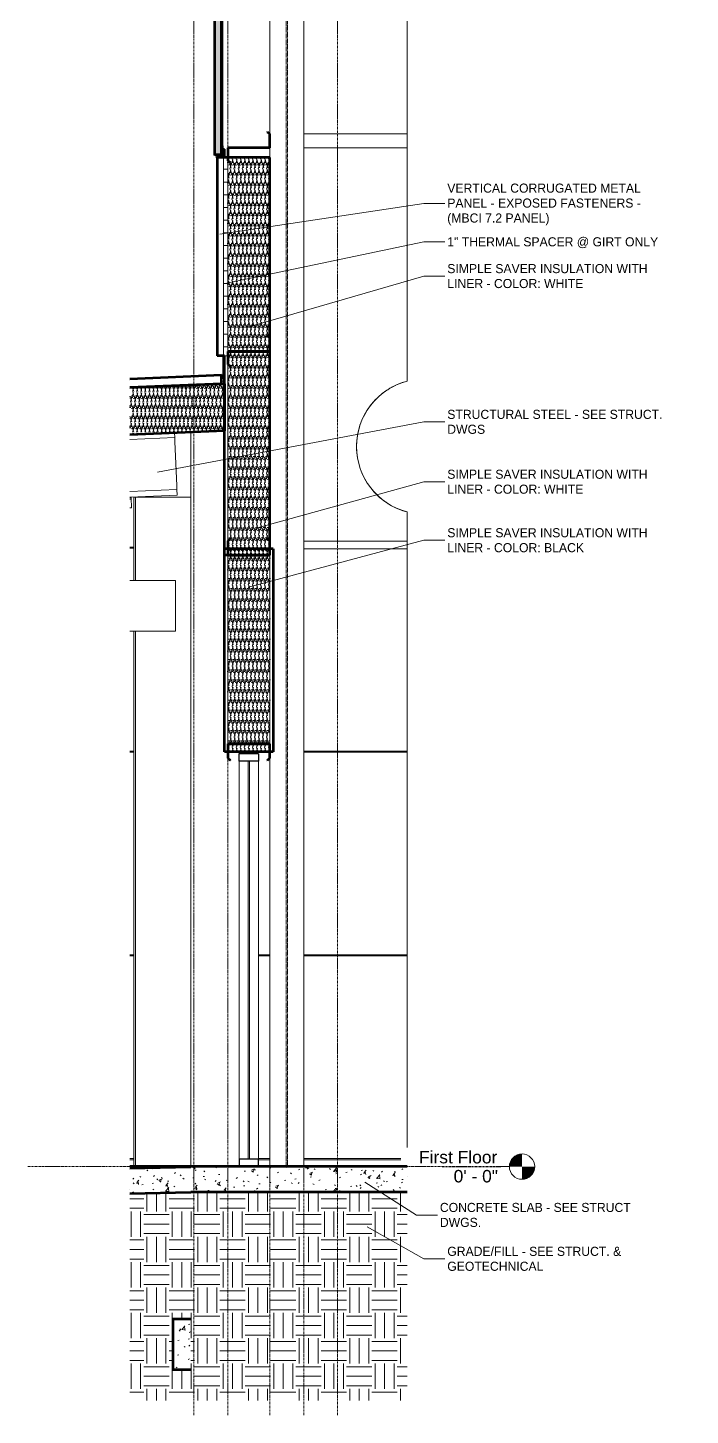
# Model space of a CAD drawing. Header units: inches. Extents: x 22734 to 24067, y -82 to 484.
# Drawn here: x 22734.1 to 22890.9, y -58.9 to 269.7 of the extents above; entities that cross this region are included whole.
import ezdxf

# ---------------------------------------------------------------- set-up
doc = ezdxf.new("R2010")
doc.units = ezdxf.units.IN
doc.header["$MEASUREMENT"] = 0
doc.linetypes.add('Grid Line 1_2_', pattern=[0.875, 0.5, -0.125, 0.125, -0.125])
doc.linetypes.add('Hidden 1_8_', pattern=[0.1875, 0.125, -0.0625])
for name, color, linetype, lineweight in [('A-ANNO-IDEN', 131, 'Continuous', 9), ('A-CLNG', 13, 'Continuous', 18), ('A-CLNG-PATT', 13, 'Continuous', 70), ('A-FLOR', 192, 'Continuous', 18), ('A-FLOR-LEVL', 51, 'Continuous', 9), ('A-FLOR-PATT', 8, 'Continuous', 70), ('A-GLAZ-CURT', 52, 'Continuous', 9), ('A-GLAZ-CWMG', 51, 'Continuous', 9), ('A-ROOF', 132, 'Continuous', 18), ('A-WALL', 113, 'Continuous', 18), ('A-WALL-PATT', 111, 'Continuous', 70), ('C-TOPO', 7, 'Continuous', 9), ('I-WALL', 2, 'Continuous', 18), ('M-HVAC-DUCT', 70, 'Continuous', 9), ('S-BEAM', 12, 'Continuous', 9), ('S-COLS', 52, 'Continuous', 9), ('S-FNDN', 32, 'Continuous', 18), ('S-GRID', 1, 'Continuous', 9)]:
    doc.layers.add(name, color=color, linetype=linetype, lineweight=lineweight)
doc.styles.add('Arial', font='arial.ttf', dxfattribs={"height": 2.950599})
doc.styles.add('Century Gothic', font='GOTHIC.TTF', dxfattribs={"height": 2.155668})
pattern_1 = [(50, (19413.524, 104.131), (6.8859965, -0.602097), [0.72, -7.92]), (355, (19413.524, 104.131), (-1.331756, 7.220547), [0.576, -6.336]), (100.451, (19414.098, 104.081), (5.553629, 6.618191), [0.612, -6.731]), (46.184, (19413.524, 106.051), (10.245642, -1.588925), [1.08, -11.88]), (96.636, (19414.378, 105.918), (8.97244, 9.351518), [0.918, -10.096]), (351.184, (19413.524, 106.051), (8.9732, 9.35123), [0.864, -9.504]), (21, (19414.484, 105.571), (5.730726, -3.865003), [0.72, -7.92]), (326, (19414.484, 105.571), (2.33581, 6.96088), [0.576, -6.336]), (71.451, (19414.962, 105.249), (8.065876, 3.095948), [0.612, -6.731]), (37.5, (19413.524, 104.131), (0.116866, 3.1954784), [0.317, -5.942, 0.317, -6.115, -6.36]), (37.5, (19413.524, 104.131), (0.116866, 3.1954784), [-12.691, 0.317, -6.043]), (7.5, (19413.524, 104.131), (2.52543, 3.7860247), [0.317, -3.35, 0.317, -5.798, -2.424]), (7.5, (19413.524, 104.131), (2.52543, 3.7860247), [-9.782, 0.317, -2.107]), (327.5, (19411.383, 104.131), (5.1243685, -0.2161763), [0.317, -2.083, 0.317, -7.171, -9.936]), (327.5, (19411.383, 104.131), (5.1243685, -0.2161763), [-9.888, 0.317, -9.619]), (317.5, (19410.423, 104.131), (5.598326, 0.96141), [0.317, -2.803, 0.317, -4.656, -7.056]), (317.5, (19410.423, 104.131), (5.598326, 0.96141), [-8.093, 0.317, -6.739])]
pattern_2 = [(45, (19413.524, 104.131), (-2.3758788, 2.3758788), []), (45, (19413.524, 107.731), (-2.3758788, 2.3758788), [])]
pattern_3 = [(0, (19413.524, 104.131), (6, 6), [6, -6]), (0, (19413.524, 106.381), (6, 6), [6, -6]), (0, (19413.524, 108.631), (6, 6), [6, -6]), (90, (19414.274, 109.381), (-6, 6), [6, -6]), (90, (19416.524, 109.381), (-6, 6), [6, -6]), (90, (19418.774, 109.381), (-6, 6), [6, -6])]
pattern_4 = [(161.57, (19413.644, 104.251), (-0.960383694, -0.00039918), [0, -6.83, 0.758, 0]), (18.43, (19413.404, 104.251), (-0.960383694, 0.00039918), [0, -6.83, 0.758, 0]), (108.43, (19413.644, 104.251), (0.479510182, -2.400526398), [2.276, -5.312]), (71.57, (19413.404, 104.251), (0.479510182, 2.400526398), [2.276, -5.312])]

# ---------------------------------------------------------------- blocks, each defined once
blk = doc.blocks.new('Struct_Xcel_Sports Complex_rvt-1-Wall Section - Fieldhouse - West Wall _ Polycarbonate')
at = {"layer": 'A-FLOR-PATT', "lineweight": 9}
h = blk.add_hatch(dxfattribs=at)
h.set_pattern_fill('FP_9', style=0, pattern_type=2)
h.set_pattern_definition(pattern_1)
h.paths.add_polyline_path([(22823.86, -6), (22823.86, 0), (22772.64, 0), (22772.64, -6), (22791.06, -6)], flags=0)
h = blk.add_hatch(dxfattribs=at)
h.set_pattern_fill('FP_9', style=0, pattern_type=2)
h.set_pattern_definition(pattern_1)
h.paths.add_polyline_path([(22758.25, -6.32), (22772.64, -6.02), (22772.64, -0.02), (22758.25, -0.32), (22758.25, -6.02)], flags=0)
at = {"layer": 'S-FNDN', "lineweight": 9}
h = blk.add_hatch(dxfattribs=at)
h.set_pattern_fill('FP_9', color=256, style=0, pattern_type=2)
h.set_pattern_definition(pattern_1)
h.paths.add_polyline_path([(22772.64, -48), (22772.64, -36), (22768.39, -36), (22768.39, -48)], flags=0)
at = {"layer": 'A-FLOR', "color": 250, "lineweight": 70}
for p, q in [((22758.25, -0.32), (22772.64, -0.02)), ((22823.86, 0), (22772.64, 0)), ((22758.25, -6.32), (22772.64, -6.02)), ((22823.86, -6), (22772.64, -6))]:
    blk.add_line(p, q, dxfattribs=at)
at = {"layer": 'S-FNDN', "color": 250, "lineweight": 70}
for p, q in [((22768.39, -36), (22772.64, -36)), ((22768.39, -36), (22768.39, -48)), ((22768.39, -48), (22772.64, -48))]:
    blk.add_line(p, q, dxfattribs=at)
blk = doc.blocks.new('Girt_C - 10_D-1401750-Wall Section - Fieldhouse - West Wall _ Polycarbonate')
at = {"layer": 'S-BEAM'}
h = blk.add_hatch(dxfattribs=at)
h.set_pattern_fill('FP_1', color=256, style=0, pattern_type=2)
h.set_pattern_definition(pattern_2)
h.paths.add_polyline_path([(22781.97, 96.2), (22782.04, 96.28), (22781.5, 96.73), (22781.5, 100), (22781.51, 100.03), (22781.54, 100.06), (22781.58, 100.07), (22791.24, 100.06), (22791.27, 100.03), (22791.28, 100), (22791.28, 96.73), (22790.75, 96.28), (22790.82, 96.2), (22791.39, 96.68), (22791.39, 99.99), (22791.38, 100.06), (22791.34, 100.12), (22791.27, 100.17), (22791.2, 100.18), (22781.58, 100.18), (22781.48, 100.15), (22781.42, 100.09), (22781.39, 99.99), (22781.39, 96.68)], flags=0)
at = {"layer": 'S-BEAM', "lineweight": 50}
for p, q in [((22781.39, 99.99), (22781.39, 96.68)), ((22781.5, 96.73), (22781.5, 100)), ((22791.2, 100.18), (22781.58, 100.18)), ((22781.58, 100.07), (22791.2, 100.07)), ((22791.28, 100), (22791.28, 96.73)), ((22791.39, 96.68), (22791.39, 99.99)), ((22781.39, 96.68), (22781.97, 96.2)), ((22781.5, 96.73), (22782.04, 96.28)), ((22781.97, 96.2), (22782.04, 96.28)), ((22791.28, 96.73), (22790.75, 96.28)), ((22790.75, 96.28), (22790.82, 96.2)), ((22791.39, 96.68), (22790.82, 96.2))]:
    blk.add_line(p, q, dxfattribs=at)
for centre, radius, start, end in [((22781.58, 99.99), 0.188, 90, 180), ((22781.58, 99.99), 0.0782, 90, 176.9576), ((22791.2, 99.99), 0.188, 0, 90), ((22791.2, 99.99), 0.0782, 2.1227, 90)]:
    blk.add_arc(centre, radius, start, end, dxfattribs=at)
blk = doc.blocks.new('W-Wide Flange - 1_-5_-1401438-Wall Section - Fieldhouse - West Wall _ Polycarbonate')
at = {"layer": 'S-BEAM'}
for p, q in [((22758.24, 172.16), (22768.86, 172.6)), ((22768.82, 173.71), (22768.86, 172.6)), ((22768.86, 172.6), (22768.9, 171.72)), ((22768.9, 171.72), (22769.34, 161.22)), ((22769.34, 161.22), (22769.38, 160.34)), ((22758.24, 159.87), (22769.38, 160.34)), ((22758.24, 158.51), (22769.43, 158.98)), ((22769.38, 160.34), (22769.43, 158.98))]:
    blk.add_line(p, q, dxfattribs=at)
blk = doc.blocks.new('W-Wide Flange-Column - B1_G-1528735-Wall Section - Fieldhouse - West Wall _ Polycarbonate')
at = {"layer": 'S-COLS', "linetype": 'Hidden 1_8_'}
for p, q in [((22795.23, 0), (22795.23, 383.47)), ((22795.55, 383.47), (22795.55, 0))]:
    blk.add_line(p, q, dxfattribs=at)
blk = doc.blocks.new('Girt_Z - 10_D-1516133-Wall Section - Fieldhouse - West Wall _ Polycarbonate')
at = {"layer": 'S-BEAM'}
for p, q in [((22799.39, 148.06), (22823.86, 148.06)), ((22823.86, 148.06), (22823.86, 146.25))]:
    blk.add_line(p, q, dxfattribs=at)
blk = doc.blocks.new('Girt_Z - 10_D-1223956-Wall Section - Fieldhouse - West Wall _ Polycarbonate')
at = {"layer": 'S-BEAM'}
for p, q in [((22799.39, 244.56), (22823.86, 244.56)), ((22823.86, 244.56), (22823.86, 241.19)), ((22799.39, 241.19), (22823.86, 241.19))]:
    blk.add_line(p, q, dxfattribs=at)
blk = doc.blocks.new('Girt_C - 10_D-1401751-Wall Section - Fieldhouse - West Wall _ Polycarbonate')
at = {"layer": 'S-BEAM', "lineweight": 50}
for p, q in [((22781.39, 148.19), (22781.97, 148.67)), ((22781.39, 144.88), (22781.39, 148.19)), ((22781.5, 148.14), (22782.04, 148.59)), ((22781.5, 148.14), (22781.5, 144.87)), ((22781.97, 148.67), (22782.04, 148.59)), ((22790.75, 148.59), (22790.82, 148.67)), ((22791.28, 148.14), (22790.75, 148.59)), ((22791.39, 148.19), (22790.82, 148.67)), ((22791.28, 144.87), (22791.28, 148.14)), ((22791.39, 148.19), (22791.39, 144.88)), ((22781.58, 144.8), (22791.2, 144.8)), ((22791.2, 144.69), (22781.58, 144.69))]:
    blk.add_line(p, q, dxfattribs=at)
for centre, radius, start, end in [((22781.58, 144.88), 0.188, 180, 270), ((22781.58, 144.88), 0.0782, 183.0424, 270), ((22791.2, 144.88), 0.188, 270, 0), ((22791.2, 144.88), 0.0782, 270, 357.8773)]:
    blk.add_arc(centre, radius, start, end, dxfattribs=at)
blk = doc.blocks.new('Girt_Z - 10_D-1255199-Wall Section - Fieldhouse - West Wall _ Polycarbonate')
at = {"layer": 'S-BEAM', "lineweight": 50}
for p, q in [((22790.74, 196.71), (22790.81, 196.79)), ((22791.28, 196.26), (22790.74, 196.71)), ((22790.81, 196.79), (22791.39, 196.31)), ((22791.28, 193.12), (22791.28, 196.26)), ((22791.39, 196.31), (22791.39, 192.94)), ((22781.39, 189.92), (22781.39, 192.86)), ((22781.5, 192.86), (22781.5, 189.97)), ((22781.58, 193.05), (22791.2, 193.05)), ((22791.39, 192.94), (22781.58, 192.94)), ((22781.39, 189.92), (22781.96, 189.44)), ((22781.5, 189.97), (22782.03, 189.52)), ((22782.03, 189.52), (22781.96, 189.44))]:
    blk.add_line(p, q, dxfattribs=at)
for centre, radius, start, end in [((22781.58, 192.86), 0.188, 90, 180), ((22781.58, 192.86), 0.0782, 90, 177.8773), ((22791.2, 193.13), 0.0782, 270, 356.9576)]:
    blk.add_arc(centre, radius, start, end, dxfattribs=at)
blk = doc.blocks.new('Girt_Z - 10_D-1254871-Wall Section - Fieldhouse - West Wall _ Polycarbonate')
at = {"layer": 'S-BEAM'}
h = blk.add_hatch(dxfattribs=at)
h.set_pattern_fill('FP_1', color=256, style=0, pattern_type=2)
h.set_pattern_definition(pattern_2)
h.paths.add_polyline_path([(22781.96, 237.69), (22782.04, 237.77), (22781.5, 238.22), (22781.5, 241.11), (22781.51, 241.15), (22781.54, 241.18), (22781.58, 241.19), (22791.39, 241.19), (22791.39, 244.56), (22790.82, 245.04), (22790.75, 244.96), (22791.28, 244.51), (22791.28, 241.37), (22791.27, 241.33), (22791.24, 241.31), (22791.2, 241.3), (22781.58, 241.3), (22781.51, 241.28), (22781.45, 241.24), (22781.4, 241.18), (22781.39, 241.11), (22781.39, 238.17)], flags=0)
at = {"layer": 'S-BEAM', "lineweight": 50}
for p, q in [((22790.75, 244.96), (22790.82, 245.04)), ((22791.28, 244.51), (22790.75, 244.96)), ((22790.82, 245.04), (22791.39, 244.56)), ((22791.28, 241.37), (22791.28, 244.51)), ((22791.39, 244.56), (22791.39, 241.19)), ((22781.39, 238.17), (22781.39, 241.11)), ((22781.5, 241.11), (22781.5, 238.22)), ((22781.58, 241.3), (22791.2, 241.3)), ((22791.39, 241.19), (22781.58, 241.19)), ((22781.39, 238.17), (22781.96, 237.69)), ((22781.5, 238.22), (22782.04, 237.77)), ((22782.04, 237.77), (22781.96, 237.69))]:
    blk.add_line(p, q, dxfattribs=at)
for centre, radius, start, end in [((22781.58, 241.11), 0.188, 90, 180), ((22781.58, 241.11), 0.0782, 90, 177.8773), ((22791.2, 241.38), 0.0782, 270, 356.9576)]:
    blk.add_arc(centre, radius, start, end, dxfattribs=at)
blk = doc.blocks.new('L-Angle - L2X2X3_16-1249027-Wall Section - Fieldhouse - West Wall _ Polycarbonate')
at = {"layer": 'S-BEAM'}
h = blk.add_hatch(dxfattribs=at)
h.set_pattern_fill('FP_1', color=256, style=0, pattern_type=2)
h.set_pattern_definition(pattern_2)
h.paths.add_polyline_path([(22780.64, 238.94), (22780.64, 240.94), (22780.59, 240.93), (22780.55, 240.91), (22780.51, 240.88), (22780.48, 240.85), (22780.46, 240.8), (22780.45, 240.75), (22780.45, 239.27), (22780.43, 239.22), (22780.4, 239.18), (22780.36, 239.15), (22780.31, 239.13), (22780.27, 239.13), (22778.78, 239.12), (22778.73, 239.1), (22778.7, 239.07), (22778.67, 239.03), (22778.65, 238.99), (22778.64, 238.94)], flags=0)
at = {"layer": 'S-BEAM', "lineweight": 50}
for p, q in [((22780.45, 240.75), (22780.45, 239.31)), ((22780.64, 238.94), (22780.64, 240.94)), ((22780.64, 238.94), (22778.64, 238.94)), ((22780.27, 239.13), (22778.83, 239.13))]:
    blk.add_line(p, q, dxfattribs=at)
for centre, start, end in [((22780.64, 240.75), 90, 180), ((22778.83, 238.94), 90, 180), ((22780.27, 239.31), 270, 360)]:
    blk.add_arc(centre, 0.187, start, end, dxfattribs=at)
blk = doc.blocks.new('Rectangular Mullion - Profile_Polycarbonate_Lower-1113644-Wall Section - Fieldhouse - West Wall _ Polycarbonate')
at = {"layer": 'A-GLAZ-CWMG', "lineweight": 30}
for p, q in [((22778.26, 240.96), (22778.14, 240.96)), ((22778.14, 240.96), (22778.14, 239.5)), ((22778.2, 239.56), (22778.2, 240.89)), ((22778.2, 240.89), (22778.26, 240.89)), ((22778.26, 240.89), (22778.26, 240.96)), ((22780.27, 241.74), (22779.91, 241.74)), ((22779.91, 241.74), (22779.91, 241.49)), ((22779.91, 241.49), (22779.97, 241.49)), ((22779.97, 241.49), (22779.97, 241.68)), ((22779.97, 241.68), (22780.2, 241.68)), ((22780.2, 241.68), (22780.2, 239.56)), ((22780.27, 239.5), (22780.27, 241.74)), ((22780.27, 239.5), (22778.14, 239.5)), ((22780.2, 239.56), (22778.2, 239.56))]:
    blk.add_line(p, q, dxfattribs=at)
blk = doc.blocks.new('Rectangular Mullion - Profile_Polycarbonate_Upper and left-1528485-Wall Section - Fieldhouse - West Wall _ Polycarbonate')
at = {"layer": 'A-GLAZ-CWMG'}
for p, q in [((22779.91, 394.75), (22779.91, 391.46)), ((22778.14, 391.98), (22778.14, 240.96)), ((22778.26, 391.98), (22778.26, 240.96)), ((22779.91, 391.46), (22779.91, 391.19)), ((22779.91, 391.19), (22779.91, 241.74)), ((22780.27, 391.19), (22780.27, 335)), ((22778.26, 240.89), (22778.26, 239.56)), ((22779.91, 241.74), (22779.91, 241.49)), ((22779.91, 241.49), (22779.91, 239.56))]:
    blk.add_line(p, q, dxfattribs=at)
blk = doc.blocks.new('Rectangular Mullion - Interior 1_75_ x 4_5_-1220297-Wall Section - Fieldhouse - West Wall _ Polycarbonate')
at = {"layer": 'A-GLAZ-CWMG'}
blk.add_line((22788.64, 96), (22788.64, 1.75), dxfattribs=at)
blk = doc.blocks.new('L-Angle - L2-1_2X1-1_2X3_16-1401102-Wall Section - Fieldhouse - West Wall _ Polycarbonate')
at = {"layer": 'S-BEAM'}
for p, q in [((22758.24, 158.32), (22758.54, 158.34)), ((22758.54, 158.52), (22758.54, 158.34)), ((22758.54, 158.34), (22758.55, 158.15)), ((22758.55, 158.15), (22758.63, 156.21)), ((22758.24, 156.01), (22758.64, 156.02)), ((22758.24, 156.01), (22758.64, 156.02)), ((22758.63, 156.21), (22758.64, 156.02))]:
    blk.add_line(p, q, dxfattribs=at)
at = {"layer": 'S-BEAM', "linetype": 'Hidden 1_8_'}
blk.add_line((22758.24, 158.01), (22758.56, 158.02), dxfattribs=at)
blk = doc.blocks.new('Round Elbow - 1_0 D-1542880-Wall Section - Fieldhouse - West Wall _ Polycarbonate')
at = {"layer": 'M-HVAC-DUCT', "flags": 128}
for points in [[(22811.89, 170.5), (22811.9, 171.14), (22811.94, 171.78), (22812.01, 172.42), (22812.09, 173.05), (22812.21, 173.68), (22812.35, 174.3), (22812.51, 174.92), (22812.7, 175.53), (22812.92, 176.14), (22813.15, 176.73), (22813.41, 177.32), (22813.7, 177.89), (22814.01, 178.45), (22814.33, 179), (22814.68, 179.53), (22815.06, 180.06), (22815.45, 180.56), (22815.86, 181.05), (22816.29, 181.52), (22816.74, 181.98), (22817.21, 182.41), (22817.7, 182.83), (22818.2, 183.23), (22818.71, 183.61), (22819.25, 183.96), (22819.79, 184.3), (22820.35, 184.61), (22820.92, 184.9), (22821.5, 185.17), (22822.09, 185.41), (22822.69, 185.63), (22823.3, 185.83), (22823.87, 185.99)], [(22823.87, 155.02), (22823.47, 155.12), (22822.86, 155.31), (22822.25, 155.53), (22821.66, 155.76), (22821.08, 156.02), (22820.5, 156.31), (22819.94, 156.61), (22819.39, 156.94), (22818.86, 157.29), (22818.34, 157.67), (22817.83, 158.06), (22817.34, 158.47), (22816.87, 158.9), (22816.41, 159.35), (22815.98, 159.82), (22815.56, 160.31), (22815.16, 160.81), (22814.78, 161.32), (22814.43, 161.86), (22814.09, 162.4), (22813.78, 162.96), (22813.49, 163.53), (22813.22, 164.11), (22812.98, 164.7), (22812.76, 165.3), (22812.56, 165.91), (22812.39, 166.53), (22812.24, 167.15), (22812.12, 167.78), (22812.03, 168.41), (22811.96, 169.05), (22811.91, 169.69), (22811.89, 170.33), (22811.89, 170.5)]]:
    blk.add_lwpolyline(points, dxfattribs=at)
at = {"layer": 'M-HVAC-DUCT'}
for start, end in [(104.5628, 180), (180, 255.4372)]:
    blk.add_arc((22827.89, 170.5), 16, start, end, dxfattribs=at)
blk = doc.blocks.new('Rectangular Elbow - Radius - 1 W-1459285-Wall Section - Fieldhouse - West Wall _ Polycarbonate')
at = {"layer": 'M-HVAC-DUCT'}
for p, q in [((22769.02, 138.82), (22758.24, 138.82)), ((22769.02, 126.82), (22769.02, 138.82)), ((22758.24, 126.82), (22769.02, 126.82))]:
    blk.add_line(p, q, dxfattribs=at)
blk = doc.blocks.new('System Panel - Interior Glazing-1220302-Wall Section - Fieldhouse - West Wall _ Polycarbonate')
at = {"layer": 'A-GLAZ-CURT', "lineweight": 18}
for p, q in [((22786.2, 96), (22786.2, 1.75)), ((22786.58, 96), (22786.2, 96)), ((22786.58, 1.75), (22786.58, 96)), ((22786.58, 1.75), (22786.2, 1.75))]:
    blk.add_line(p, q, dxfattribs=at)
blk = doc.blocks.new('Rectangular Mullion - Interior 1_75_ x 4_5_-1574000-Wall Section - Fieldhouse - West Wall _ Polycarbonate')
at = {"layer": 'A-GLAZ-CWMG', "lineweight": 30}
for p, q in [((22788.64, 1.75), (22784.14, 1.75)), ((22784.14, 1.75), (22784.14, 0)), ((22788.64, 0), (22784.14, 0)), ((22788.64, 0), (22788.64, 1.75))]:
    blk.add_line(p, q, dxfattribs=at)
blk = doc.blocks.new('Rectangular Mullion - Interior 1_75_ x 4_5_-1574004-Wall Section - Fieldhouse - West Wall _ Polycarbonate')
at = {"layer": 'A-GLAZ-CWMG', "lineweight": 30}
for p, q in [((22784.14, 96), (22784.14, 97.75)), ((22788.64, 97.75), (22784.14, 97.75)), ((22788.64, 96), (22784.14, 96)), ((22788.64, 97.75), (22788.64, 96))]:
    blk.add_line(p, q, dxfattribs=at)
blk = doc.blocks.new('Level - Level Head - Circle-15001-Wall Section - Fieldhouse - West Wall _ Polycarbonate')
at = {"layer": 'A-FLOR-LEVL'}
h = blk.add_hatch(color=256, dxfattribs=at)
edge = h.paths.add_edge_path(flags=0)
edge.add_line((22851.05, 0), (22848.05, 0))
edge.add_arc((22851.05, 0), 3, 90, 180, ccw=False)
edge.add_line((22851.05, 3), (22851.05, 0))
h = blk.add_hatch(color=256, dxfattribs=at)
edge = h.paths.add_edge_path(flags=0)
edge.add_line((22851.05, -3), (22851.05, 0))
edge.add_line((22851.05, 0), (22854.05, 0))
edge.add_arc((22851.05, 0), 3, 270, 360, ccw=False)
blk.add_circle((22851.05, 0), 3, dxfattribs=at)

msp = doc.modelspace()

# ---------------------------------------------------------------- hatches: boundary and pattern name
at = {"layer": 'A-CLNG-PATT', "lineweight": 9}
h = msp.add_hatch(dxfattribs=at)
h.set_pattern_fill('FP_4', color=256, style=0, pattern_type=2)
h.set_pattern_definition(pattern_4)
h.paths.add_polyline_path([(22758.25, 173.27), (22772.64, 173.87), (22772.64, 185), (22758.25, 184.4), (22758.25, 173.87)], flags=0)
h = msp.add_hatch(dxfattribs=at)
h.set_pattern_fill('FP_4', color=256, style=0, pattern_type=2)
h.set_pattern_definition(pattern_4)
h.paths.add_polyline_path([(22772.64, 173.87), (22780.64, 174.2), (22780.64, 185.34), (22772.64, 185), (22772.64, 175.26)], flags=0)
at = {"layer": 'A-WALL-PATT', "lineweight": 5, "transparency": 33554649}
msp.add_hatch(color=256, dxfattribs=at).paths.add_polyline_path([(22779.91, 239.56), (22779.91, 394.75), (22778.34, 394.75), (22778.34, 239.56)], flags=0)
at = {"layer": 'A-WALL-PATT', "lineweight": 9}
h = msp.add_hatch(dxfattribs=at)
h.set_pattern_fill('FP_10', color=256, style=0, pattern_type=2)
h.set_pattern_definition([(0, (19413.524, 104.131), (0, 3), []), (90, (19413.524, 104.131), (-3, 2e-16), [])])
h.paths.add_polyline_path([(22781.39, 192), (22781.39, 238.94), (22780.39, 238.94), (22780.39, 192), (22780.64, 192)], flags=0)
h = msp.add_hatch(dxfattribs=at)
h.set_pattern_fill('FP_4', color=256, style=0, pattern_type=2)
h.set_pattern_definition(pattern_4)
h.paths.add_polyline_path([(22781.39, 192), (22791.39, 192), (22791.39, 238.94), (22781.39, 238.94), (22781.39, 232.91)], flags=0)
h = msp.add_hatch(dxfattribs=at)
h.set_pattern_fill('FP_4', color=256, style=0, pattern_type=2)
h.set_pattern_definition(pattern_4)
h.paths.add_polyline_path([(22791.39, 144.75), (22791.39, 192), (22781.39, 192), (22781.39, 144.75), (22791.06, 144.75)], flags=0)
h = msp.add_hatch(dxfattribs=at)
h.set_pattern_fill('FP_8', color=256, style=0, pattern_type=2)
h.set_pattern_definition([(90, (22458.51, 98.25), (-193, -193), [48, -145]), (180, (22458.51, 98.25), (-2e-14, -193), [96.25, -96.75]), (270, (22362.26, 146.25), (-193, -193), [48, -145]), (180, (22458.51, 146.25), (-2e-14, -193), [96.25, -96.75]), (270, (22362.01, 146.25), (-193, -193), [48, -145]), (180, (22362.01, 146.25), (-2e-14, -193), [96.25, -96.75]), (90, (22265.76, 98.25), (-193, -193), [48, -145]), (180, (22362.01, 98.25), (-2e-14, -193), [96.25, -96.75]), (90, (22410.51, 146.5), (-193, -193), [48, -145]), (180, (22458.76, 146.5), (-2e-14, -193), [48.25, -144.75]), (180, (22458.76, 194.5), (-2e-14, -193), [48.25, -144.75]), (90, (22314.01, 146.5), (-193, -193), [48, -145]), (180, (22410.26, 146.5), (-2e-14, -193), [96.25, -96.75]), (270, (22410.26, 194.5), (-193, -193), [48, -145]), (180, (22410.26, 194.5), (-2e-14, -193), [96.25, -96.75]), (180, (22313.76, 146.5), (-2e-14, -193), [48, -145]), (270, (22313.76, 194.5), (-193, -193), [48, -145]), (180, (22313.76, 194.5), (-2e-14, -193), [48, -145]), (90, (22458.51, 194.75), (-193, -193), [48, -145]), (180, (22458.51, 194.75), (-2e-14, -193), [96.25, -96.75]), (270, (22362.26, 242.75), (-193, -193), [48, -145]), (180, (22458.51, 242.75), (-2e-14, -193), [96.25, -96.75]), (270, (22362.01, 242.75), (-193, -193), [48, -145]), (180, (22362.01, 242.75), (-2e-14, -193), [96.25, -96.75]), (270, (22265.76, 242.75), (-193, -193), [48, -145]), (180, (22362.01, 194.75), (-2e-14, -193), [96.25, -96.75]), (90, (22410.51, 243), (-193, -193), [48, -145]), (180, (22458.76, 243), (-2e-14, -193), [48.25, -144.75]), (180, (22458.76, 291), (-2e-14, -193), [48.25, -144.75]), (90, (22314.01, 243), (-193, -193), [48, -145]), (180, (22410.26, 243), (-2e-14, -193), [96.25, -96.75]), (270, (22410.26, 291), (-193, -193), [48, -145]), (180, (22410.26, 291), (-2e-14, -193), [96.25, -96.75]), (180, (22313.76, 243), (-2e-14, -193), [48, -145]), (270, (22313.76, 291), (-193, -193), [48, -145]), (180, (22313.76, 291), (-2e-14, -193), [48, -145])])
h.paths.add_polyline_path([(22759.14, 0), (22759.14, 126.82), (22758.24, 126.82), (22758.24, 0)], flags=0)
h.paths.add_polyline_path([(22759.14, 158.55), (22772.64, 158.55), (22772.64, 173.87), (22768.82, 173.71), (22769.43, 158.98), (22759.57, 158.57)], flags=0)
h.paths.add_polyline_path([(22759.14, 138.82), (22759.14, 158.55), (22758.54, 158.52), (22758.63, 156.02), (22758.24, 156.01), (22758.24, 138.82)], flags=0)
h.paths.add_polyline_path([(22758.24, 173.52), (22758.25, 173.52), (22758.25, 184.4), (22772.64, 185), (22772.64, 185.13), (22758.24, 184.53), (22758.24, 173.96)], flags=0)
h = msp.add_hatch(dxfattribs=at)
h.set_pattern_fill('FP_5', color=256, style=0, pattern_type=2)
h.set_pattern_definition([(0, (22778.51, 0.25), (-193, 193), [48, -145]), (90, (22778.51, 0.25), (-193, 1e-14), [96.25, -96.75]), (180, (22826.51, 96.5), (-193, 193), [48, -145]), (90, (22826.51, 0.25), (-193, 1e-14), [96.25, -96.75]), (180, (22826.51, 96.75), (-193, 193), [48, -145]), (90, (22826.51, 96.75), (-193, 1e-14), [96.25, -96.75]), (0, (22778.51, 193), (-193, 193), [48, -145]), (90, (22778.51, 96.75), (-193, 1e-14), [96.25, -96.75]), (0, (22826.76, 48.25), (-193, 193), [48, -145]), (90, (22826.76, 0), (-193, 1e-14), [48.25, -144.75]), (90, (22874.76, 0), (-193, 1e-14), [48.25, -144.75]), (0, (22826.76, 144.75), (-193, 193), [48, -145]), (90, (22826.76, 48.5), (-193, 1e-14), [96.25, -96.75]), (180, (22874.76, 48.5), (-193, 193), [48, -145]), (90, (22874.76, 48.5), (-193, 1e-14), [96.25, -96.75]), (90, (22826.76, 145), (-193, 1e-14), [48, -145]), (180, (22874.76, 145), (-193, 193), [48, -145]), (90, (22874.76, 145), (-193, 1e-14), [48, -145]), (0, (22875.01, 0.25), (-193, 193), [48, -145]), (90, (22875.01, 0.25), (-193, 1e-14), [96.25, -96.75]), (180, (22923.01, 96.5), (-193, 193), [48, -145]), (90, (22923.01, 0.25), (-193, 1e-14), [96.25, -96.75]), (180, (22923.01, 96.75), (-193, 193), [48, -145]), (90, (22923.01, 96.75), (-193, 1e-14), [96.25, -96.75]), (180, (22923.01, 193), (-193, 193), [48, -145]), (90, (22875.01, 96.75), (-193, 1e-14), [96.25, -96.75]), (0, (22923.26, 48.25), (-193, 193), [48, -145]), (90, (22923.26, 0), (-193, 1e-14), [48.25, -144.75]), (90, (22971.26, 0), (-193, 1e-14), [48.25, -144.75]), (0, (22923.26, 144.75), (-193, 193), [48, -145]), (90, (22923.26, 48.5), (-193, 1e-14), [96.25, -96.75]), (180, (22971.26, 48.5), (-193, 193), [48, -145]), (90, (22971.26, 48.5), (-193, 1e-14), [96.25, -96.75]), (90, (22923.26, 145), (-193, 1e-14), [48, -145]), (180, (22971.26, 145), (-193, 193), [48, -145]), (90, (22971.26, 145), (-193, 1e-14), [48, -145])])
h.paths.add_polyline_path([(22772.64, 185), (22780.64, 185.34), (22780.64, 186), (22779.95, 186), (22779.95, 185.44), (22772.64, 185.13)], flags=0)
h = msp.add_hatch(dxfattribs=at)
h.set_pattern_fill('FP_4', color=256, style=0, pattern_type=2)
h.set_pattern_definition(pattern_4)
h.paths.add_polyline_path([(22791.06, 98.25), (22791.39, 98.25), (22791.39, 146.25), (22781.39, 146.25), (22781.39, 98.25)], flags=0)
h = msp.add_hatch(dxfattribs=at)
h.set_pattern_fill('FP_6', color=256, style=0, pattern_type=2)
h.set_pattern_definition([(90, (26077.26, 339.5), (-193, -193), [48, -145]), (180, (26077.26, 339.5), (-2e-14, -193), [96.25, -96.75]), (270, (25981.01, 387.5), (-193, -193), [48, -145]), (180, (26077.26, 387.5), (-2e-14, -193), [96.25, -96.75]), (270, (25980.76, 387.5), (-193, -193), [48, -145]), (180, (25980.76, 387.5), (-2e-14, -193), [96.25, -96.75]), (90, (25884.51, 339.5), (-193, -193), [48, -145]), (180, (25980.76, 339.5), (-2e-14, -193), [96.25, -96.75]), (90, (26029.26, 387.75), (-193, -193), [48, -145]), (180, (26077.51, 387.75), (-2e-14, -193), [48.25, -144.75]), (180, (26077.51, 435.75), (-2e-14, -193), [48.25, -144.75]), (90, (25932.76, 387.75), (-193, -193), [48, -145]), (180, (26029.01, 387.75), (-2e-14, -193), [96.25, -96.75]), (270, (26029.01, 435.75), (-193, -193), [48, -145]), (180, (26029.01, 435.75), (-2e-14, -193), [96.25, -96.75]), (180, (25932.51, 387.75), (-2e-14, -193), [48, -145]), (270, (25932.51, 435.75), (-193, -193), [48, -145]), (180, (25932.51, 435.75), (-2e-14, -193), [48, -145]), (90, (26077.26, 436), (-193, -193), [48, -145]), (180, (26077.26, 436), (-2e-14, -193), [96.25, -96.75]), (270, (25981.01, 484), (-193, -193), [48, -145]), (180, (26077.26, 484), (-2e-14, -193), [96.25, -96.75]), (270, (25980.76, 484), (-193, -193), [48, -145]), (180, (25980.76, 484), (-2e-14, -193), [96.25, -96.75]), (270, (25884.51, 484), (-193, -193), [48, -145]), (180, (25980.76, 436), (-2e-14, -193), [96.25, -96.75]), (90, (26029.26, 484.25), (-193, -193), [48, -145]), (180, (26077.51, 484.25), (-2e-14, -193), [48.25, -144.75]), (180, (26077.51, 532.25), (-2e-14, -193), [48.25, -144.75]), (90, (25932.76, 484.25), (-193, -193), [48, -145]), (180, (26029.01, 484.25), (-2e-14, -193), [96.25, -96.75]), (270, (26029.01, 532.25), (-193, -193), [48, -145]), (180, (26029.01, 532.25), (-2e-14, -193), [96.25, -96.75]), (180, (25932.51, 484.25), (-2e-14, -193), [48, -145]), (270, (25932.51, 532.25), (-193, -193), [48, -145]), (180, (25932.51, 532.25), (-2e-14, -193), [48, -145])])
h.paths.add_polyline_path([(22788.64, 0), (22791.39, 0), (22791.39, 96.68), (22790.82, 96.2), (22790.75, 96.28), (22791.28, 96.73), (22791.28, 98.25), (22784.14, 98.25), (22784.14, 97.75), (22788.64, 97.75), (22788.64, 1.75)], flags=0)
h.paths.add_polyline_path([(22799.39, 0), (22823.86, 0), (22823.86, 146.25), (22799.39, 146.25), (22799.39, 2.3)], flags=0)
at = {"layer": 'C-TOPO'}
h = msp.add_hatch(dxfattribs=at)
h.set_pattern_fill('FP_2', color=256, style=0, pattern_type=2)
h.set_pattern_definition(pattern_3)
h.paths.add_polyline_path([(22768.39, -55.36), (22772.64, -55.36), (22772.64, -48), (22768.39, -48), (22768.39, -36), (22772.64, -36), (22772.64, -6.02), (22758.25, -6.32), (22758.25, -0.32), (22772.64, -0.02), (22772.64, 0), (22758.24, 0), (22758.24, -55.36)], flags=0)
h = msp.add_hatch(dxfattribs=at)
h.set_pattern_fill('FP_2', color=256, style=0, pattern_type=2)
h.set_pattern_definition(pattern_3)
h.paths.add_polyline_path([(22776.4, -55.36), (22823.87, -55.36), (22823.86, -6), (22772.64, -6), (22772.64, -55.36)], flags=0)

# ---------------------------------------------------------------- linework, layer by layer
at = {"layer": 'A-ANNO-IDEN', "color": 153}
for p, q in [((22779.56, 220.77), (22827.81, 228.07)), ((22827.81, 228.07), (22833.36, 228.07)), ((22780.79, 209.08), (22827.81, 219)), ((22827.81, 219), (22833.36, 219)), ((22786.12, 198.79), (22827.81, 210.84)), ((22827.81, 210.84), (22833.36, 210.84)), ((22764.81, 164.46), (22827.81, 176.33)), ((22827.81, 176.33), (22833.36, 176.33)), ((22788.09, 151.19), (22827.81, 162.15)), ((22827.81, 162.15), (22833.36, 162.15)), ((22786.33, 137.22), (22827.81, 148.3)), ((22827.81, 148.3), (22833.36, 148.3)), ((22813.81, -3.66), (22826.06, -11.45)), ((22826.06, -11.45), (22831.61, -11.45)), ((22814.38, -14.28), (22827.81, -21.84)), ((22827.81, -21.84), (22833.36, -21.84))]:
    msp.add_line(p, q, dxfattribs=at)
at = {"layer": 'A-CLNG', "lineweight": 70}
for p, q in [((22780.64, 185.34), (22758.25, 184.4)), ((22780.64, 185.34), (22780.64, 174.2)), ((22780.64, 174.2), (22758.25, 173.27))]:
    msp.add_line(p, q, dxfattribs=at)
at = {"layer": 'A-ROOF', "lineweight": 70}
for p, q in [((22758.25, 186.53), (22779.95, 187.44)), ((22779.95, 185.44), (22779.95, 187.44)), ((22758.25, 184.53), (22779.95, 185.44))]:
    msp.add_line(p, q, dxfattribs=at)
at = {"layer": 'A-ROOF'}
msp.add_line((22779.95, 187.44), (22780.27, 187.45), dxfattribs=at)
at = {"layer": 'A-WALL', "lineweight": 70}
for p, q in [((22778.34, 239.56), (22778.34, 394.75)), ((22779.91, 239.56), (22779.91, 394.75)), ((22779.91, 239.56), (22778.34, 239.56)), ((22778.89, 238.94), (22778.89, 192)), ((22791.39, 238.94), (22778.89, 238.94)), ((22791.39, 192), (22791.39, 238.94)), ((22780.64, 192), (22778.89, 192))]:
    msp.add_line(p, q, dxfattribs=at)
at = {"layer": 'A-WALL'}
for p, q in [((22780.27, 335), (22780.27, 241.74)), ((22823.86, 335), (22823.86, 185.98)), ((22780.27, 239.5), (22780.27, 239.13)), ((22780.39, 238.94), (22780.39, 192)), ((22781.39, 238.94), (22781.39, 144.75)), ((22780.27, 192), (22780.27, 186.58)), ((22781.39, 192), (22780.64, 192)), ((22772.64, 185), (22772.64, 185.13)), ((22779.95, 186), (22780.64, 186)), ((22780.27, 186.58), (22780.64, 186.59)), ((22823.86, 155.02), (22823.86, 148.06)), ((22823.86, 148.06), (22823.86, 0)), ((22781.39, 146.25), (22781.39, 98.25)), ((22791.39, 146.25), (22791.39, 98.25)), ((22823.86, 146.25), (22799.39, 146.25))]:
    msp.add_line(p, q, dxfattribs=at)
at = {"layer": 'C-TOPO', "lineweight": 90}
msp.add_line((22772.64, 0), (22758.24, 0), dxfattribs=at)
at = {"layer": 'C-TOPO'}
msp.add_line((22758.24, 0), (22772.64, 0), dxfattribs=at)
at = {"layer": 'I-WALL', "lineweight": 70}
for p, q in [((22780.64, 144.75), (22780.64, 192)), ((22791.39, 144.75), (22791.39, 192)), ((22780.64, 98.25), (22780.64, 146.25)), ((22792.14, 146.25), (22780.64, 146.25)), ((22791.39, 144.75), (22780.64, 144.75)), ((22792.14, 146.25), (22792.14, 98.25)), ((22792.14, 98.25), (22780.64, 98.25))]:
    msp.add_line(p, q, dxfattribs=at)
at = {"layer": 'I-WALL'}
for p, q in [((22772.64, 173.87), (22772.64, 0)), ((22784.14, 97.75), (22784.14, 98.25)), ((22784.14, 1.75), (22784.14, 96))]:
    msp.add_line(p, q, dxfattribs=at)
at = {"layer": 'S-COLS'}
for p, q in [((22799.39, 383.47), (22799.39, 0)), ((22791.39, 337.69), (22791.39, 244.56)), ((22791.39, 241.19), (22791.39, 238.94)), ((22759.14, 158.55), (22759.57, 158.55)), ((22759.14, 158.55), (22759.14, 138.82)), ((22759.57, 158.55), (22760.27, 158.55)), ((22759.57, 158.55), (22759.57, 138.82)), ((22760.27, 158.55), (22772.27, 158.55)), ((22772.27, 158.55), (22772.64, 158.55)), ((22759.14, 126.82), (22759.14, 0)), ((22759.57, 126.82), (22759.57, 0)), ((22791.39, 96.68), (22791.39, 0))]:
    msp.add_line(p, q, dxfattribs=at)
at = {"layer": 'S-GRID', "linetype": 'Grid Line 1_2_'}
for p, q in [((22781.39, -58.86), (22781.39, 452.53)), ((22791.39, -58.86), (22791.39, 443.29)), ((22799.39, -58.86), (22799.39, 432.7)), ((22781.39, -58.86), (22781.39, 418.31)), ((22799.39, -58.86), (22799.39, 418.31)), ((22773.39, -58.86), (22773.39, 407.72)), ((22807.39, -58.86), (22807.39, 409.89))]:
    msp.add_line(p, q, dxfattribs=at)

# ---------------------------------------------------------------- block references
at = {"layer": 'A-FLOR-LEVL'}
msp.add_blockref('Level - Level Head - Circle-15001-Wall Section - Fieldhouse - West Wall _ Polycarbonate', (0, 0), dxfattribs=at)
at = {"layer": 'A-GLAZ-CURT', "lineweight": 18}
msp.add_blockref('System Panel - Interior Glazing-1220302-Wall Section - Fieldhouse - West Wall _ Polycarbonate', (0, 0), dxfattribs=at)
at = {"layer": 'A-GLAZ-CWMG'}
for name in ['Rectangular Mullion - Profile_Polycarbonate_Upper and left-1528485-Wall Section - Fieldhouse - West Wall _ Polycarbonate', 'Rectangular Mullion - Profile_Polycarbonate_Lower-1113644-Wall Section - Fieldhouse - West Wall _ Polycarbonate', 'Rectangular Mullion - Interior 1_75_ x 4_5_-1220297-Wall Section - Fieldhouse - West Wall _ Polycarbonate', 'Rectangular Mullion - Interior 1_75_ x 4_5_-1574000-Wall Section - Fieldhouse - West Wall _ Polycarbonate']:
    msp.add_blockref(name, (0, 0), dxfattribs=at)
at = {"layer": 'A-GLAZ-CWMG', "lineweight": 30}
msp.add_blockref('Rectangular Mullion - Interior 1_75_ x 4_5_-1574004-Wall Section - Fieldhouse - West Wall _ Polycarbonate', (0, 0), dxfattribs=at)
at = {"layer": 'M-HVAC-DUCT'}
for name in ['Round Elbow - 1_0 D-1542880-Wall Section - Fieldhouse - West Wall _ Polycarbonate', 'Rectangular Elbow - Radius - 1 W-1459285-Wall Section - Fieldhouse - West Wall _ Polycarbonate']:
    msp.add_blockref(name, (0, 0), dxfattribs=at)
at = {"layer": 'S-BEAM', "lineweight": 50}
for name in ['Girt_Z - 10_D-1254871-Wall Section - Fieldhouse - West Wall _ Polycarbonate', 'Girt_Z - 10_D-1255199-Wall Section - Fieldhouse - West Wall _ Polycarbonate', 'Girt_C - 10_D-1401751-Wall Section - Fieldhouse - West Wall _ Polycarbonate']:
    msp.add_blockref(name, (0, 0), dxfattribs=at)
at = {"layer": 'S-BEAM'}
for name in ['Girt_Z - 10_D-1223956-Wall Section - Fieldhouse - West Wall _ Polycarbonate', 'L-Angle - L2X2X3_16-1249027-Wall Section - Fieldhouse - West Wall _ Polycarbonate', 'W-Wide Flange - 1_-5_-1401438-Wall Section - Fieldhouse - West Wall _ Polycarbonate', 'L-Angle - L2-1_2X1-1_2X3_16-1401102-Wall Section - Fieldhouse - West Wall _ Polycarbonate', 'Girt_Z - 10_D-1516133-Wall Section - Fieldhouse - West Wall _ Polycarbonate', 'Girt_C - 10_D-1401750-Wall Section - Fieldhouse - West Wall _ Polycarbonate']:
    msp.add_blockref(name, (0, 0), dxfattribs=at)
at = {"layer": 'S-COLS', "linetype": 'Hidden 1_8_'}
msp.add_blockref('W-Wide Flange-Column - B1_G-1528735-Wall Section - Fieldhouse - West Wall _ Polycarbonate', (0, 0), dxfattribs=at)

# ---------------------------------------------------------------- next in the draw order: texts
at = {"layer": 'A-ANNO-IDEN', "char_height": 2.1557, "attachment_point": 1, "line_spacing_factor": 0.984117, "style": 'Century Gothic', "bg_fill": 3, "box_fill_scale": 1.25, "bg_fill_color": 0, "bg_fill_transparency": 0}
for s, insert, width in [('VERTICAL CORRUGATED METAL\\PPANEL - EXPOSED FASTENERS -\\P(MBCI 7.2 PANEL)', (22833.36, 232.76), 53.217), ('1" THERMAL SPACER @ GIRT ONLY', (22833.36, 220.05), 56.97), ('SIMPLE SAVER INSULATION WITH\\PLINER - COLOR: WHITE', (22833.36, 213.71), 53.325), ('STRUCTURAL STEEL - SEE STRUCT.\\PDWGS', (22833.36, 179.2), 53.109), ('SIMPLE SAVER INSULATION WITH\\PLINER - COLOR: WHITE', (22833.36, 165.02), 53.325), ('SIMPLE SAVER INSULATION WITH\\PLINER - COLOR: BLACK', (22833.36, 151.17), 53.325), ('CONCRETE SLAB - SEE STRUCT\\PDWGS.', (22831.61, -8.58), 49.626), ('GRADE/FILL - SEE STRUCT. &\\PGEOTECHNICAL', (22833.36, -18.97), 46.116)]:
    msp.add_mtext(s, dxfattribs=dict(at, insert=insert, width=width))
at = {"layer": 'A-FLOR-LEVL', "insert": (22845.21, 3.73), "char_height": 2.9506, "width": 22.032, "attachment_point": 3, "line_spacing_factor": 0.938532, "style": 'Arial', "bg_fill": 3, "box_fill_scale": 1.25, "bg_fill_color": 0, "bg_fill_transparency": 0}
msp.add_mtext('First Floor', dxfattribs=at)

# ---------------------------------------------------------------- next in the draw order: block references
at = {"lineweight": 5}
msp.add_blockref('Struct_Xcel_Sports Complex_rvt-1-Wall Section - Fieldhouse - West Wall _ Polycarbonate', (0, 0), dxfattribs=at)

# ---------------------------------------------------------------- next in the draw order: texts
at = {"layer": 'A-FLOR-LEVL', "insert": (22845.36, -0.78), "char_height": 2.951, "width": 12.492, "attachment_point": 3, "line_spacing_factor": 0.938532, "style": 'Arial', "bg_fill": 3, "box_fill_scale": 1.25, "bg_fill_color": 0, "bg_fill_transparency": 0}
msp.add_mtext('0\' - 0"', dxfattribs=at)

# ---------------------------------------------------------------- next in the draw order: linework, layer by layer
at = {"layer": 'A-FLOR-LEVL', "linetype": 'Grid Line 1_2_'}
msp.add_line((22734.06, 0), (22848.05, 0), dxfattribs=at)

doc.saveas('drawing.dxf')
